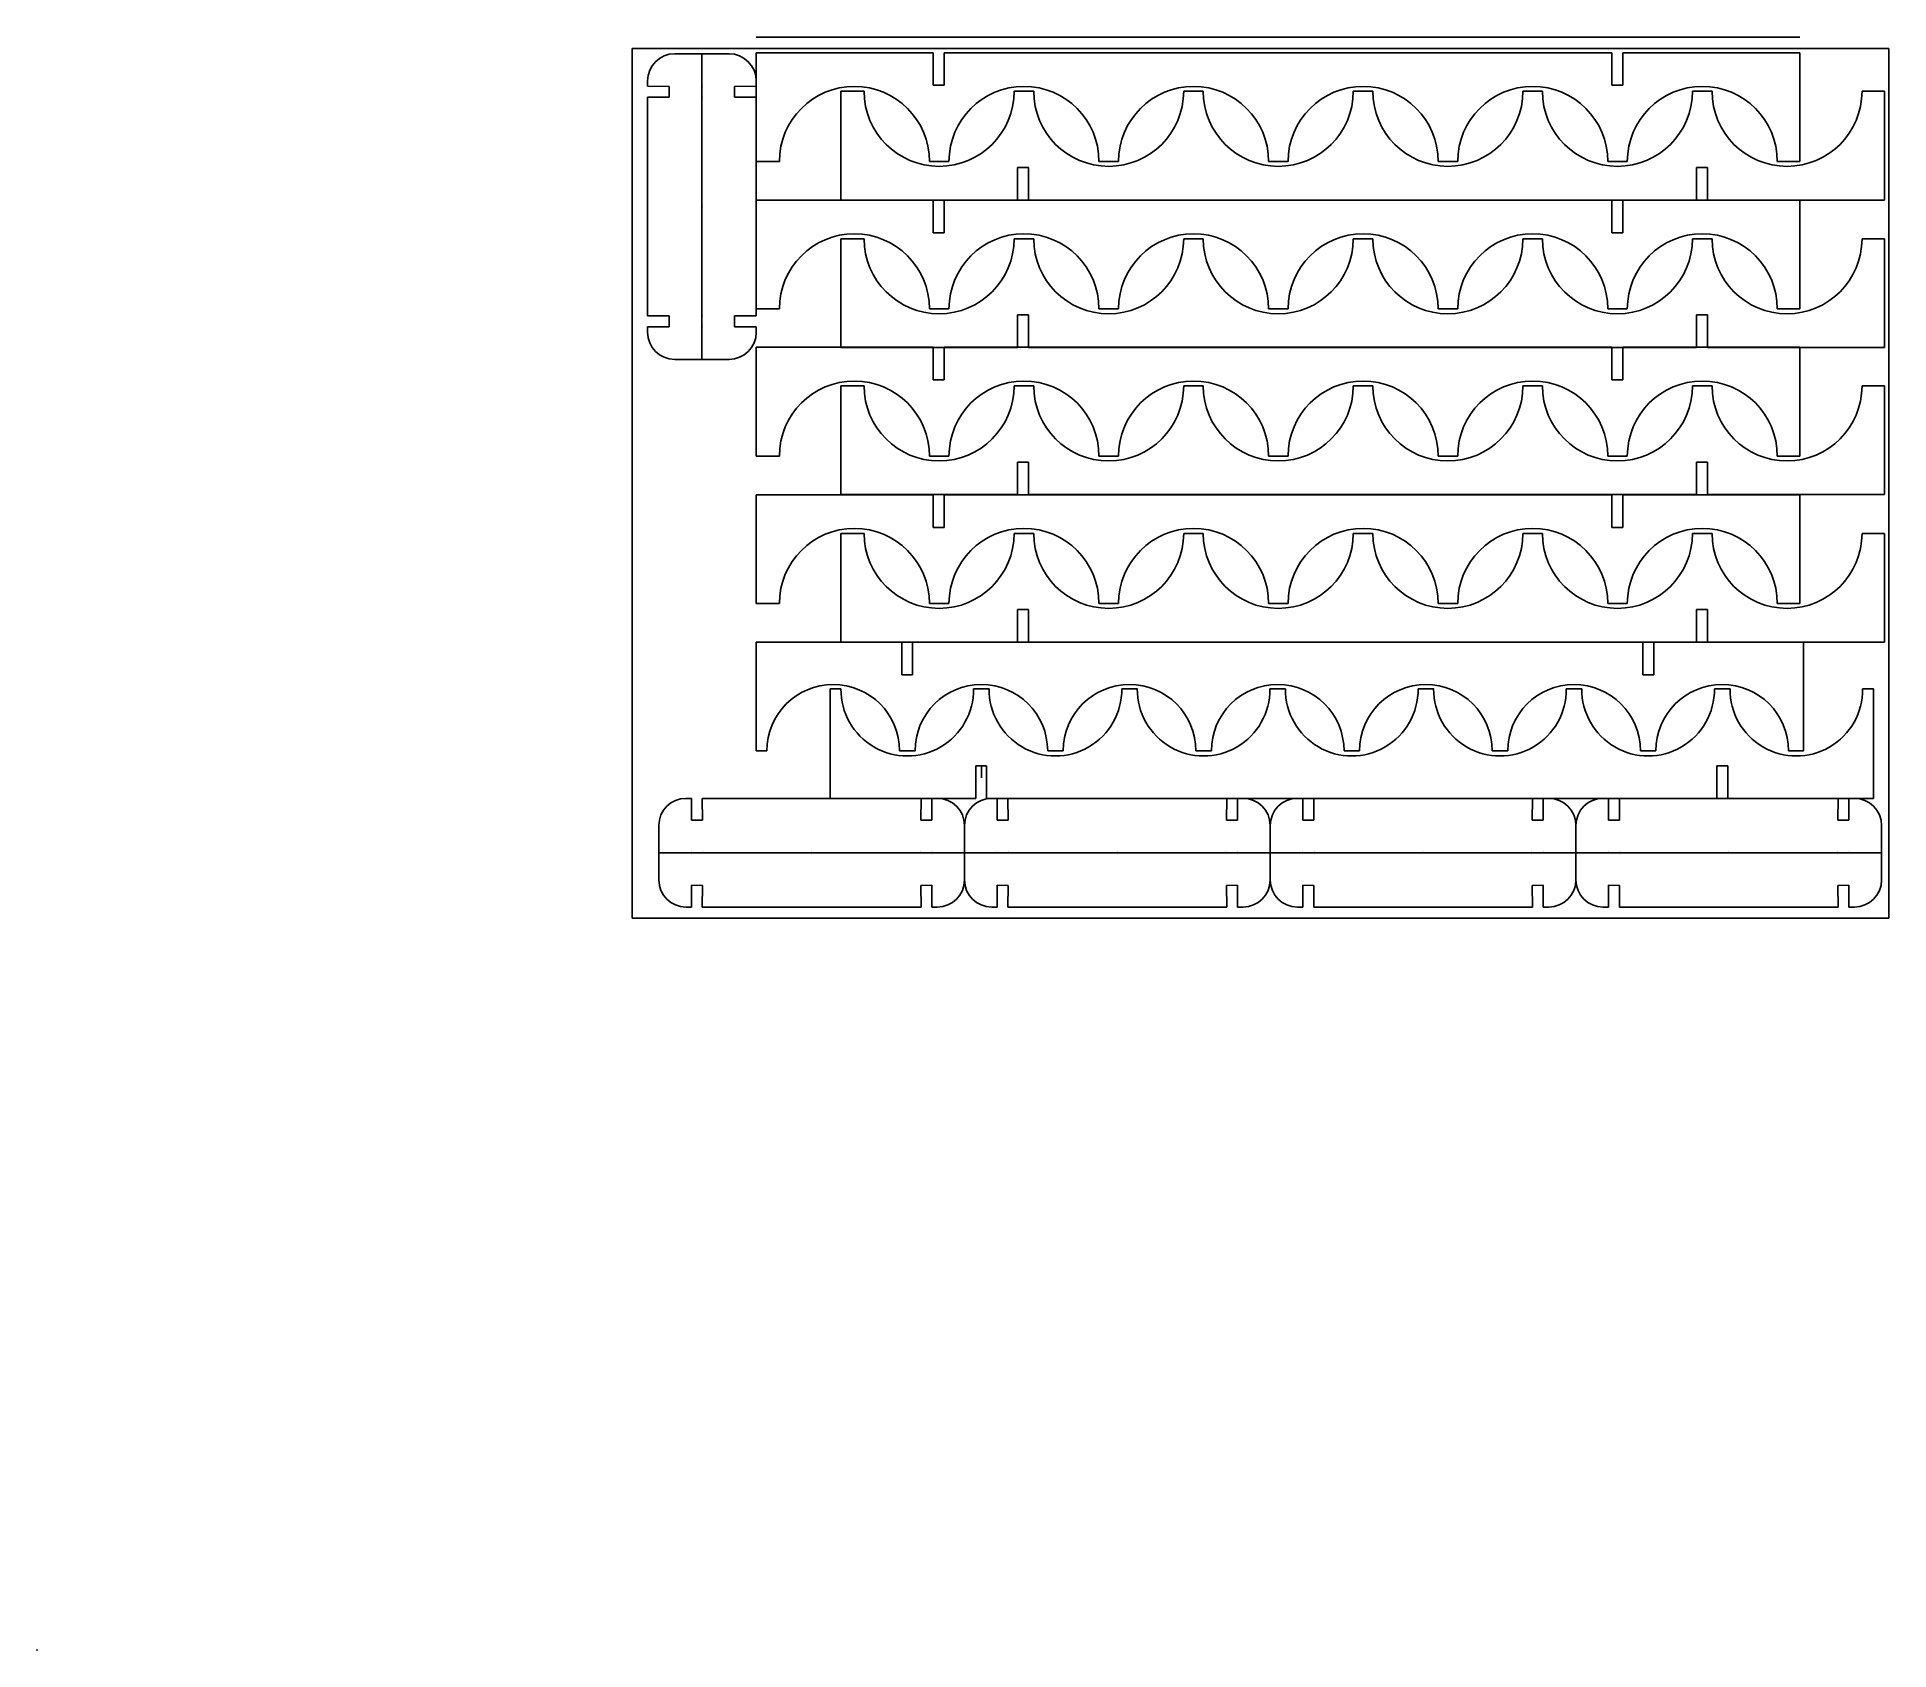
# Model space of a CAD drawing. Header units: centimetres. Extents: x 0 to 85.2, y 0 to 74.2.
import ezdxf

# ---------------------------------------------------------------- set-up
doc = ezdxf.new("R2010")
doc.units = ezdxf.units.CM
doc.header["$MEASUREMENT"] = 0
doc.layers.add('Getränke v2_Sketch1', color=7, linetype='Continuous')

msp = doc.modelspace()

# ---------------------------------------------------------------- linework, layer by layer
at = {"layer": 'Getränke v2_Sketch1'}
for p, q in [((81.08, 74.18), (33.08, 74.18)), ((27.379, 73.661), (85.177, 73.661)), ((27.379, 33.661), (27.379, 73.661)), ((29.33, 73.414), (30.58, 73.414)), ((31.83, 73.414), (30.58, 73.414)), ((30.58, 73.414), (30.58, 71.914)), ((33.08, 73.461), (41.22, 73.461)), ((33.08, 68.461), (33.08, 73.461)), ((41.22, 73.461), (41.22, 71.961)), ((41.72, 71.961), (41.72, 73.461)), ((41.72, 73.461), (72.43, 73.461)), ((72.43, 73.461), (72.433, 71.961)), ((72.933, 73.461), (81.08, 73.461)), ((72.933, 71.961), (72.933, 73.461)), ((81.08, 73.461), (81.08, 68.461)), ((85.177, 73.661), (85.177, 33.661)), ((28.08, 71.914), (28.08, 72.164)), ((28.08, 71.914), (29.08, 71.909)), ((29.08, 71.909), (29.077, 71.409)), ((30.58, 71.384), (30.58, 71.914)), ((33.08, 71.914), (32.08, 71.909)), ((32.08, 71.909), (32.082, 71.409)), ((33.08, 71.914), (33.08, 72.164)), ((36.976, 71.684), (37.976, 71.684)), ((36.976, 71.684), (38.039, 71.684)), ((36.976, 66.684), (36.976, 71.684)), ((41.22, 71.961), (41.72, 71.961)), ((44.939, 71.684), (45.839, 71.684)), ((52.739, 71.684), (53.639, 71.684)), ((60.539, 71.684), (61.439, 71.684)), ((68.339, 71.684), (69.239, 71.684)), ((72.433, 71.961), (72.933, 71.961)), ((76.139, 71.684), (77.039, 71.684)), ((83.939, 71.684), (84.976, 71.684)), ((84.976, 71.684), (84.976, 66.684)), ((29.077, 71.409), (28.08, 71.414)), ((28.08, 71.414), (28.08, 71.384)), ((28.08, 66.384), (28.08, 71.384)), ((30.58, 66.384), (30.58, 71.384)), ((32.082, 71.409), (33.08, 71.414)), ((33.08, 71.414), (33.08, 71.384)), ((33.08, 66.384), (33.08, 71.384)), ((33.08, 68.461), (34.143, 68.461)), ((41.943, 68.461), (41.043, 68.461)), ((45.097, 68.184), (45.597, 68.184)), ((45.097, 66.684), (45.097, 68.184)), ((45.597, 68.184), (45.597, 66.684)), ((49.743, 68.461), (48.843, 68.461)), ((57.543, 68.461), (56.643, 68.461)), ((65.343, 68.461), (64.443, 68.461)), ((73.143, 68.461), (72.243, 68.461)), ((76.329, 66.684), (76.329, 68.184)), ((76.329, 68.184), (76.829, 68.184)), ((76.829, 68.184), (76.829, 66.684)), ((81.08, 68.461), (80.043, 68.461)), ((33.08, 61.681), (33.08, 66.681)), ((33.08, 66.681), (41.22, 66.681)), ((45.097, 66.684), (36.976, 66.684)), ((41.22, 66.681), (41.22, 65.181)), ((41.72, 65.181), (41.72, 66.681)), ((41.72, 66.681), (72.43, 66.681)), ((45.597, 66.684), (45.62, 66.684)), ((76.329, 66.684), (45.62, 66.684)), ((72.43, 66.681), (72.433, 65.181)), ((72.933, 66.681), (81.08, 66.681)), ((72.933, 65.181), (72.933, 66.681)), ((84.976, 66.684), (76.829, 66.684)), ((81.08, 66.681), (81.08, 61.681)), ((28.08, 61.384), (28.08, 66.384)), ((30.58, 66.384), (30.58, 61.384)), ((33.08, 61.384), (33.08, 66.384)), ((36.976, 59.904), (36.976, 64.904)), ((36.976, 64.904), (38.039, 64.904)), ((36.976, 64.904), (37.976, 64.904)), ((41.22, 65.181), (41.72, 65.181)), ((44.939, 64.904), (45.839, 64.904)), ((52.739, 64.904), (53.639, 64.904)), ((60.539, 64.904), (61.439, 64.904)), ((68.339, 64.904), (69.239, 64.904)), ((72.433, 65.181), (72.933, 65.181)), ((76.139, 64.904), (77.039, 64.904)), ((83.939, 64.904), (84.976, 64.904)), ((84.976, 64.904), (84.976, 59.904)), ((28.08, 61.354), (28.08, 61.384)), ((29.077, 61.359), (28.08, 61.354)), ((29.08, 60.859), (29.077, 61.359)), ((30.58, 61.384), (30.58, 60.854)), ((32.08, 60.859), (32.082, 61.359)), ((32.082, 61.359), (33.08, 61.354)), ((33.08, 61.681), (34.143, 61.681)), ((33.08, 61.354), (33.08, 61.384)), ((41.943, 61.681), (41.043, 61.681)), ((45.097, 61.404), (45.597, 61.404)), ((45.097, 59.904), (45.097, 61.404)), ((45.597, 61.404), (45.597, 59.904)), ((49.743, 61.681), (48.843, 61.681)), ((57.543, 61.681), (56.643, 61.681)), ((65.343, 61.681), (64.443, 61.681)), ((73.143, 61.681), (72.243, 61.681)), ((76.329, 61.404), (76.829, 61.404)), ((76.329, 59.904), (76.329, 61.404)), ((76.829, 61.404), (76.829, 59.904)), ((81.08, 61.681), (80.043, 61.681)), ((28.08, 60.854), (29.08, 60.859)), ((28.08, 60.854), (28.08, 60.604)), ((30.58, 59.354), (30.58, 60.854)), ((33.08, 60.854), (32.08, 60.859)), ((33.08, 60.854), (33.08, 60.604)), ((33.08, 54.911), (33.08, 59.911)), ((33.08, 59.911), (41.22, 59.911)), ((45.097, 59.904), (36.976, 59.904)), ((41.22, 59.911), (41.22, 58.411)), ((41.72, 59.911), (72.43, 59.911)), ((41.72, 58.411), (41.72, 59.911)), ((45.597, 59.904), (45.62, 59.904)), ((76.329, 59.904), (45.62, 59.904)), ((72.43, 59.911), (72.433, 58.411)), ((72.933, 58.411), (72.933, 59.911)), ((72.933, 59.911), (81.08, 59.911)), ((84.976, 59.904), (76.829, 59.904)), ((81.08, 59.911), (81.08, 54.911)), ((29.33, 59.354), (30.58, 59.354)), ((31.83, 59.354), (30.58, 59.354)), ((36.976, 53.134), (36.976, 58.134)), ((36.976, 58.134), (38.039, 58.134)), ((36.976, 58.134), (37.976, 58.134)), ((41.22, 58.411), (41.72, 58.411)), ((44.939, 58.134), (45.839, 58.134)), ((52.739, 58.134), (53.639, 58.134)), ((60.539, 58.134), (61.439, 58.134)), ((68.339, 58.134), (69.239, 58.134)), ((72.433, 58.411), (72.933, 58.411)), ((76.139, 58.134), (77.039, 58.134)), ((83.939, 58.134), (84.976, 58.134)), ((84.976, 58.134), (84.976, 53.134)), ((33.08, 54.911), (34.143, 54.911)), ((41.943, 54.911), (41.043, 54.911)), ((45.097, 53.134), (45.097, 54.634)), ((45.097, 54.634), (45.597, 54.634)), ((45.597, 54.634), (45.597, 53.134)), ((49.743, 54.911), (48.843, 54.911)), ((57.543, 54.911), (56.643, 54.911)), ((65.343, 54.911), (64.443, 54.911)), ((73.143, 54.911), (72.243, 54.911)), ((76.329, 53.134), (76.329, 54.634)), ((76.329, 54.634), (76.829, 54.634)), ((76.829, 54.634), (76.829, 53.134)), ((81.08, 54.911), (80.043, 54.911)), ((33.073, 53.131), (41.22, 53.131)), ((33.073, 48.131), (33.073, 53.131)), ((45.097, 53.134), (36.976, 53.134)), ((41.22, 53.131), (41.22, 51.631)), ((41.72, 51.631), (41.72, 53.131)), ((41.72, 53.131), (72.43, 53.131)), ((45.597, 53.134), (45.62, 53.134)), ((76.329, 53.134), (45.62, 53.134)), ((72.43, 53.131), (72.433, 51.631)), ((72.933, 51.631), (72.933, 53.131)), ((72.933, 53.131), (81.08, 53.131)), ((84.976, 53.134), (76.829, 53.134)), ((81.08, 53.131), (81.08, 48.131)), ((36.976, 51.354), (37.976, 51.354)), ((36.976, 51.354), (38.039, 51.354)), ((36.976, 46.354), (36.976, 51.354)), ((41.22, 51.631), (41.72, 51.631)), ((44.939, 51.354), (45.839, 51.354)), ((52.739, 51.354), (53.639, 51.354)), ((60.539, 51.354), (61.439, 51.354)), ((68.339, 51.354), (69.239, 51.354)), ((72.433, 51.631), (72.933, 51.631)), ((76.139, 51.354), (77.039, 51.354)), ((83.939, 51.354), (84.976, 51.354)), ((84.976, 51.354), (84.976, 46.354)), ((33.073, 48.131), (34.143, 48.131)), ((41.943, 48.131), (41.043, 48.131)), ((45.097, 47.854), (45.597, 47.854)), ((45.097, 46.354), (45.097, 47.854)), ((45.597, 47.854), (45.597, 46.354)), ((49.743, 48.131), (48.843, 48.131)), ((57.543, 48.131), (56.643, 48.131)), ((65.343, 48.131), (64.443, 48.131)), ((73.143, 48.131), (72.243, 48.131)), ((76.329, 46.354), (76.329, 47.854)), ((76.329, 47.854), (76.829, 47.854)), ((76.829, 47.854), (76.829, 46.354)), ((81.08, 48.131), (80.043, 48.131)), ((33.073, 41.354), (33.073, 46.354)), ((33.073, 46.354), (39.769, 46.354)), ((45.097, 46.354), (36.976, 46.354)), ((39.769, 44.855), (39.769, 46.354)), ((40.269, 46.355), (40.289, 46.354)), ((40.269, 44.855), (40.269, 46.355)), ((40.289, 46.354), (73.844, 46.354)), ((45.597, 46.354), (45.62, 46.354)), ((76.329, 46.354), (45.62, 46.354)), ((73.864, 46.354), (73.844, 46.354)), ((73.864, 44.854), (73.864, 46.354)), ((74.364, 44.854), (74.364, 46.354)), ((74.364, 46.354), (81.248, 46.353)), ((84.976, 46.354), (76.829, 46.354)), ((81.248, 46.353), (81.248, 41.354)), ((39.769, 44.855), (40.269, 44.855)), ((74.364, 44.854), (73.864, 44.854)), ((36.472, 39.167), (36.472, 44.204)), ((36.472, 44.204), (36.977, 44.204)), ((43.076, 44.204), (43.792, 44.204)), ((49.891, 44.204), (50.607, 44.204)), ((56.706, 44.204), (57.422, 44.204)), ((63.521, 44.204), (64.237, 44.204)), ((70.336, 44.204), (71.052, 44.204)), ((77.151, 44.204), (77.867, 44.204)), ((83.966, 44.204), (84.472, 44.204)), ((84.472, 44.204), (84.472, 39.167)), ((33.073, 41.354), (33.573, 41.354)), ((33.568, 41.354), (33.073, 41.354)), ((40.383, 41.354), (39.668, 41.354)), ((47.198, 41.354), (46.483, 41.354)), ((54.013, 41.354), (53.298, 41.354)), ((60.828, 41.354), (60.113, 41.354)), ((66.928, 41.354), (67.643, 41.354)), ((74.458, 41.354), (73.743, 41.354)), ((81.248, 41.354), (80.558, 41.354)), ((43.172, 40.667), (43.672, 40.667)), ((43.172, 39.167), (43.172, 40.667)), ((43.433, 40.667), (43.433, 40.118)), ((43.672, 40.667), (43.672, 39.167)), ((77.265, 40.667), (77.265, 39.167)), ((77.765, 40.667), (77.265, 40.667)), ((77.765, 39.167), (77.765, 40.667)), ((30.098, 39.167), (29.848, 39.167)), ((30.098, 39.167), (30.103, 38.167)), ((30.603, 38.169), (30.598, 39.167)), ((30.598, 39.167), (30.628, 39.167)), ((35.628, 39.167), (30.628, 39.167)), ((40.628, 39.167), (35.628, 39.167)), ((43.172, 39.167), (36.472, 39.167)), ((40.658, 39.167), (40.628, 39.167)), ((40.653, 38.169), (40.658, 39.167)), ((41.158, 39.167), (41.153, 38.167)), ((41.158, 39.167), (41.408, 39.167)), ((43.672, 39.167), (43.692, 39.167)), ((77.245, 39.167), (43.692, 39.167)), ((44.158, 39.167), (43.908, 39.167)), ((44.158, 39.167), (44.163, 38.167)), ((44.663, 38.169), (44.658, 39.167)), ((44.658, 39.167), (44.688, 39.167)), ((49.688, 39.167), (44.688, 39.167)), ((54.688, 39.167), (49.688, 39.167)), ((54.718, 39.167), (54.688, 39.167)), ((54.713, 38.169), (54.718, 39.167)), ((55.218, 39.167), (55.213, 38.167)), ((55.218, 39.167), (55.468, 39.167)), ((58.218, 39.167), (57.968, 39.167)), ((58.218, 39.167), (58.223, 38.167)), ((58.723, 38.169), (58.718, 39.167)), ((58.718, 39.167), (58.748, 39.167)), ((63.748, 39.167), (58.748, 39.167)), ((68.748, 39.167), (63.748, 39.167)), ((68.778, 39.167), (68.748, 39.167)), ((68.773, 38.169), (68.778, 39.167)), ((69.278, 39.167), (69.273, 38.167)), ((69.278, 39.167), (69.528, 39.167)), ((72.278, 39.167), (72.028, 39.167)), ((72.278, 39.167), (72.283, 38.167)), ((72.783, 38.169), (72.778, 39.167)), ((72.778, 39.167), (72.808, 39.167)), ((77.808, 39.167), (72.808, 39.167)), ((77.265, 39.167), (77.245, 39.167)), ((84.472, 39.167), (77.765, 39.167)), ((82.808, 39.167), (77.808, 39.167)), ((82.838, 39.167), (82.808, 39.167)), ((82.833, 38.169), (82.838, 39.167)), ((83.338, 39.167), (83.333, 38.167)), ((83.338, 39.167), (83.588, 39.167)), ((28.598, 37.917), (28.598, 36.667)), ((30.103, 38.167), (30.603, 38.169)), ((41.153, 38.167), (40.653, 38.169)), ((42.658, 37.917), (42.658, 36.667)), ((42.658, 37.917), (42.658, 36.667)), ((44.163, 38.167), (44.663, 38.169)), ((55.213, 38.167), (54.713, 38.169)), ((56.718, 37.917), (56.718, 36.667)), ((56.718, 37.917), (56.718, 36.667)), ((58.223, 38.167), (58.723, 38.169)), ((69.273, 38.167), (68.773, 38.169)), ((70.778, 37.917), (70.778, 36.667)), ((70.778, 37.917), (70.778, 36.667)), ((72.283, 38.167), (72.783, 38.169)), ((83.333, 38.167), (82.833, 38.169)), ((84.838, 37.917), (84.838, 36.667)), ((28.598, 36.667), (30.098, 36.667)), ((28.598, 35.417), (28.598, 36.667)), ((30.628, 36.667), (30.098, 36.667)), ((35.628, 36.667), (30.628, 36.667)), ((35.628, 36.667), (40.628, 36.667)), ((40.628, 36.667), (41.158, 36.667)), ((42.658, 36.667), (41.158, 36.667)), ((42.658, 36.667), (44.158, 36.667)), ((42.658, 35.417), (42.658, 36.667)), ((42.658, 35.417), (42.658, 36.667)), ((44.688, 36.667), (44.158, 36.667)), ((49.688, 36.667), (44.688, 36.667)), ((49.688, 36.667), (54.688, 36.667)), ((54.688, 36.667), (55.218, 36.667)), ((56.718, 36.667), (55.218, 36.667)), ((56.718, 35.417), (56.718, 36.667)), ((56.718, 36.667), (58.218, 36.667)), ((56.718, 35.417), (56.718, 36.667)), ((58.748, 36.667), (58.218, 36.667)), ((63.748, 36.667), (58.748, 36.667)), ((63.748, 36.667), (68.748, 36.667)), ((68.748, 36.667), (69.278, 36.667)), ((70.778, 36.667), (69.278, 36.667)), ((70.778, 36.667), (72.278, 36.667)), ((70.778, 35.417), (70.778, 36.667)), ((70.778, 35.417), (70.778, 36.667)), ((72.808, 36.667), (72.278, 36.667)), ((77.808, 36.667), (72.808, 36.667)), ((77.808, 36.667), (82.808, 36.667)), ((82.808, 36.667), (83.338, 36.667)), ((84.838, 36.667), (83.338, 36.667)), ((84.838, 35.417), (84.838, 36.667)), ((30.098, 34.167), (30.103, 35.167)), ((30.103, 35.167), (30.603, 35.164)), ((30.603, 35.164), (30.598, 34.167)), ((41.153, 35.167), (40.653, 35.164)), ((40.653, 35.164), (40.658, 34.167)), ((41.158, 34.167), (41.153, 35.167)), ((44.158, 34.167), (44.163, 35.167)), ((44.163, 35.167), (44.663, 35.164)), ((44.663, 35.164), (44.658, 34.167)), ((55.213, 35.167), (54.713, 35.164)), ((54.713, 35.164), (54.718, 34.167)), ((55.218, 34.167), (55.213, 35.167)), ((58.218, 34.167), (58.223, 35.167)), ((58.223, 35.167), (58.723, 35.164)), ((58.723, 35.164), (58.718, 34.167)), ((69.273, 35.167), (68.773, 35.164)), ((68.773, 35.164), (68.778, 34.167)), ((69.278, 34.167), (69.273, 35.167)), ((72.278, 34.167), (72.283, 35.167)), ((72.283, 35.167), (72.783, 35.164)), ((72.783, 35.164), (72.778, 34.167)), ((83.333, 35.167), (82.833, 35.164)), ((82.833, 35.164), (82.838, 34.167)), ((83.338, 34.167), (83.333, 35.167)), ((30.098, 34.167), (29.848, 34.167)), ((30.598, 34.167), (30.628, 34.167)), ((35.628, 34.167), (30.628, 34.167)), ((40.628, 34.167), (35.628, 34.167)), ((40.658, 34.167), (40.628, 34.167)), ((41.158, 34.167), (41.408, 34.167)), ((44.158, 34.167), (43.908, 34.167)), ((44.658, 34.167), (44.688, 34.167)), ((49.688, 34.167), (44.688, 34.167)), ((54.688, 34.167), (49.688, 34.167)), ((54.718, 34.167), (54.688, 34.167)), ((55.218, 34.167), (55.468, 34.167)), ((58.218, 34.167), (57.968, 34.167)), ((58.718, 34.167), (58.748, 34.167)), ((63.748, 34.167), (58.748, 34.167)), ((68.748, 34.167), (63.748, 34.167)), ((68.778, 34.167), (68.748, 34.167)), ((69.278, 34.167), (69.528, 34.167)), ((72.278, 34.167), (72.028, 34.167)), ((72.778, 34.167), (72.808, 34.167)), ((77.808, 34.167), (72.808, 34.167)), ((82.808, 34.167), (77.808, 34.167)), ((82.838, 34.167), (82.808, 34.167)), ((83.338, 34.167), (83.588, 34.167)), ((85.177, 33.661), (27.379, 33.661))]:
    msp.add_line(p, q, dxfattribs=at)
for centre, radius, start, end in [((29.33, 72.164), 1.25, 90, 180), ((31.83, 72.164), 1.25, 0, 90), ((37.593, 68.461), 3.45, 0, 180), ((41.489, 71.684), 3.45, 180, 0), ((45.393, 68.461), 3.45, 0, 180), ((49.289, 71.684), 3.45, 180, 0), ((53.193, 68.461), 3.45, 0, 180), ((57.089, 71.684), 3.45, 180, 0), ((60.993, 68.461), 3.45, 0, 180), ((64.889, 71.684), 3.45, 180, 0), ((68.793, 68.461), 3.45, 0, 180), ((72.689, 71.684), 3.45, 180, 0), ((76.593, 68.461), 3.45, 0, 180), ((80.489, 71.684), 3.45, 180, 0), ((37.593, 61.681), 3.45, 0, 180), ((41.489, 64.904), 3.45, 180, 0), ((45.393, 61.681), 3.45, 0, 180), ((49.289, 64.904), 3.45, 180, 0), ((53.193, 61.681), 3.45, 0, 180), ((57.089, 64.904), 3.45, 180, 0), ((60.993, 61.681), 3.45, 0, 180), ((64.889, 64.904), 3.45, 180, 0), ((68.793, 61.681), 3.45, 0, 180), ((72.689, 64.904), 3.45, 180, 0), ((76.593, 61.681), 3.45, 0, 180), ((80.489, 64.904), 3.45, 180, 0), ((29.33, 60.604), 1.25, 180, 270), ((31.83, 60.604), 1.25, 270, 0), ((37.593, 54.911), 3.45, 0, 180), ((41.489, 58.134), 3.45, 180, 0), ((45.393, 54.911), 3.45, 0, 180), ((49.289, 58.134), 3.45, 180, 0), ((53.193, 54.911), 3.45, 0, 180), ((57.089, 58.134), 3.45, 180, 0), ((60.993, 54.911), 3.45, 0, 180), ((64.889, 58.134), 3.45, 180, 0), ((68.793, 54.911), 3.45, 0, 180), ((72.689, 58.134), 3.45, 180, 0), ((76.593, 54.911), 3.45, 0, 180), ((80.489, 58.134), 3.45, 180, 0), ((37.593, 48.131), 3.45, 0, 180), ((41.489, 51.354), 3.45, 180, 0), ((45.393, 48.131), 3.45, 0, 180), ((49.289, 51.354), 3.45, 180, 0), ((53.193, 48.131), 3.45, 0, 180), ((57.089, 51.354), 3.45, 180, 0), ((60.993, 48.131), 3.45, 0, 180), ((64.889, 51.354), 3.45, 180, 0), ((68.793, 48.131), 3.45, 0, 180), ((72.689, 51.354), 3.45, 180, 0), ((76.593, 48.131), 3.45, 0, 180), ((80.489, 51.354), 3.45, 180, 0), ((36.618, 41.354), 3.05, 0, 180), ((43.433, 41.354), 3.05, 0, 180), ((50.248, 41.354), 3.05, 0, 180), ((57.063, 41.354), 3.05, 0, 180), ((63.878, 41.354), 3.05, 0, 180), ((70.693, 41.354), 3.05, 0, 180), ((77.508, 41.354), 3.05, 0, 180), ((40.026, 44.167), 3.05, 179.29393, 0.70607), ((46.841, 44.167), 3.05, 179.29393, 0.70607), ((53.656, 44.167), 3.05, 179.29393, 0.70607), ((60.471, 44.167), 3.05, 179.29393, 0.70607), ((67.286, 44.167), 3.05, 179.29393, 0.70607), ((74.101, 44.167), 3.05, 179.29393, 0.70607), ((80.916, 44.167), 3.05, 179.29393, 0.70607), ((29.848, 37.917), 1.25, 90, 180), ((41.408, 37.917), 1.25, 0, 90), ((43.908, 37.917), 1.25, 90, 180), ((55.468, 37.917), 1.25, 360, 90), ((57.968, 37.917), 1.25, 90, 180), ((69.528, 37.917), 1.25, 0, 90), ((72.028, 37.917), 1.25, 90, 180), ((83.588, 37.917), 1.25, 0, 90), ((29.848, 35.417), 1.25, 180, 270), ((41.408, 35.417), 1.25, 270, 0), ((43.908, 35.417), 1.25, 180, 270), ((55.468, 35.417), 1.25, 270, 0), ((57.968, 35.417), 1.25, 180, 270), ((69.528, 35.417), 1.25, 270, 0), ((72.028, 35.417), 1.25, 180, 270), ((83.588, 35.417), 1.25, 270, 0)]:
    msp.add_arc(centre, radius, start, end, dxfattribs=at)
for p in [(30.58, 71.914), (30.58, 71.384), (30.58, 66.384), (30.58, 61.384), (30.58, 60.854), (30.098, 36.667), (30.628, 36.667), (35.628, 36.667), (40.628, 36.667), (41.158, 36.667), (44.158, 36.667), (44.688, 36.667), (49.688, 36.667), (54.688, 36.667), (55.218, 36.667), (58.218, 36.667), (58.748, 36.667), (63.748, 36.667), (68.748, 36.667), (69.278, 36.667), (72.278, 36.667), (72.808, 36.667), (77.808, 36.667), (82.808, 36.667), (83.338, 36.667), (0, 0)]:
    msp.add_point(p, dxfattribs=at)

doc.saveas('drawing.dxf')
